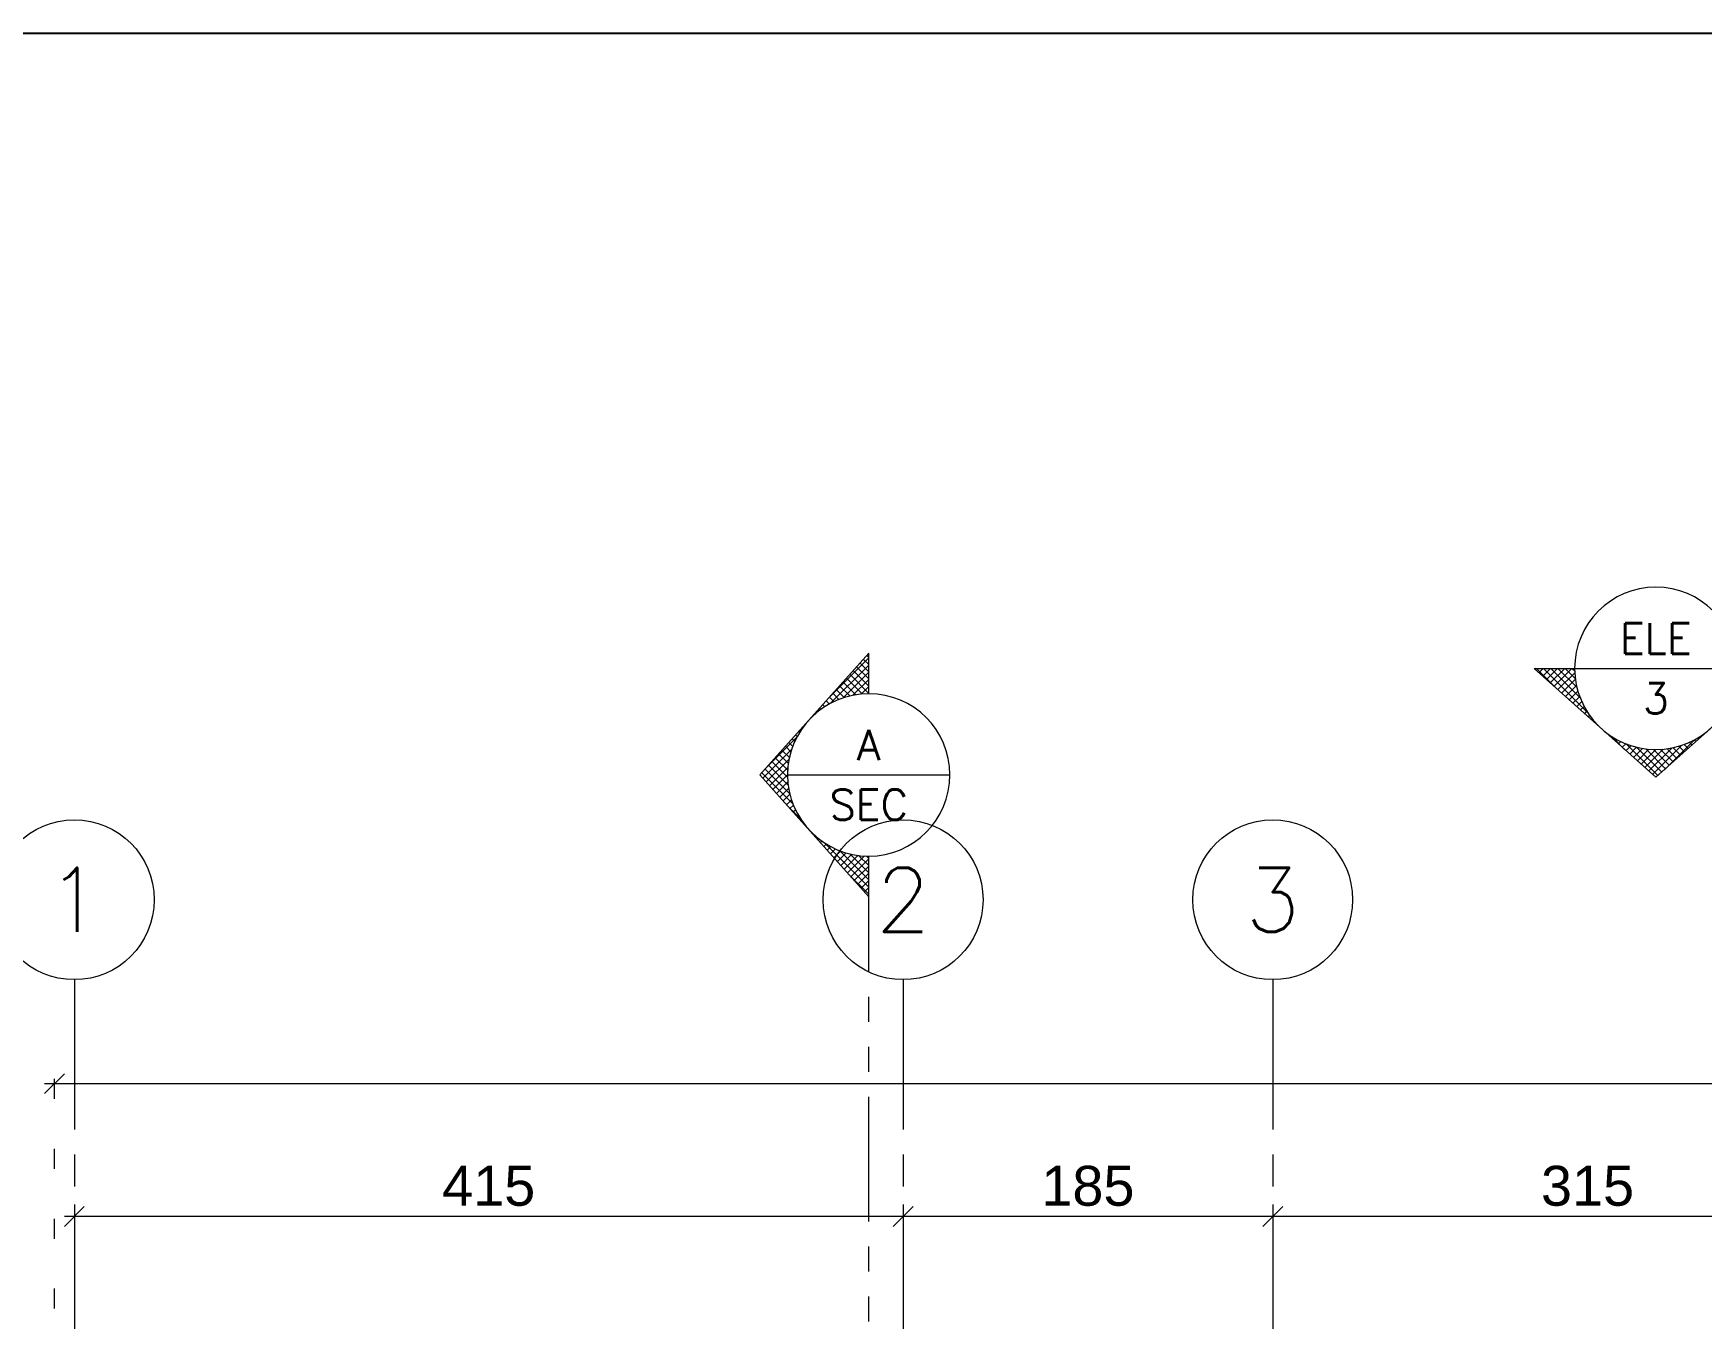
# Model space of a CAD drawing. Header units: millimetres. Extents: x -11627 to -10952, y 10244 to 10588.
# Drawn here: x -11252.57 to -11244.22, y 10472.58 to 10479.01 of the extents above; entities that cross this region are included whole.
import ezdxf
from ezdxf.enums import TextEntityAlignment as Align

# ---------------------------------------------------------------- set-up
doc = ezdxf.new("R2010")
doc.units = ezdxf.units.MM
doc.header["$PDMODE"] = 35
for name, pattern in [('DOT', [0.25, 0, -0.25]), ('GROUND FLOOR XREF - option 3$0$FATHER FR$0$CENTER2', [1.125, 0.75, -0.125, 0.125, -0.125]), ('PHANTOM2', [1.25, 0.625, -0.125, 0.125, -0.125, 0.125, -0.125])]:
    doc.linetypes.add(name, pattern=pattern)
doc.layers.get('0').update_dxf_attribs({"lineweight": 5})
doc.layers.get('DEFPOINTS').update_dxf_attribs({"lineweight": 5})
for name, color, linetype, lineweight in [('A-AXIS LINE', 8, 'GROUND FLOOR XREF - option 3$0$FATHER FR$0$CENTER2', 0), ('A-AXIS TEXT', 54, 'Continuous', 9), ('A-GEN DIMS INTERNAL', 86, 'Continuous', 5), ('BORDER A1', 7, 'Continuous', 100), ('CIRCLE', 57, 'Continuous', 5), ('DIM IN', 191, 'Continuous', 5), ('SECTION', 3, 'PHANTOM2', 5), ('Title Block', 7, 'Continuous', 0)]:
    doc.layers.add(name, color=color, linetype=linetype, lineweight=lineweight)
doc.layers.add('A-SECTION LINE', color=230, linetype='GROUND FLOOR XREF - option 3$0$FATHER FR$0$CENTER2')
doc.styles.add('Axis-Circle', font='ROMANS.shx', dxfattribs={"height": 0.4})
doc.styles.add('GROUND FLOOR XREF - option 3$0$STYLE1', font='arial.ttf', dxfattribs={"height": 0.2})
doc.styles.add('Section-Numbers', font='ROMANS.shx', dxfattribs={"height": 0.1875})
doc.dimstyles.new('DIM 100', dxfattribs={"dimtxt": 0.2, "dimasz": 0.1, "dimexe": 0.15, "dimexo": 0.2, "dimgap": 0.05, "dimtad": 1, "dimdec": 0, "dimlfac": 100, "dimzin": 1, "dimdsep": 46, "dimtxsty": 'GROUND FLOOR XREF - option 3$0$STYLE1', "dimblk": 'OBLIQUE', "dimcen": 0.02, "dimdle": 0.05, "dimclrd": 256, "dimclre": 6, "dimclrt": 3, "dimadec": 1, "dimazin": 0, "dimtfac": 0.9, "dimtdec": 0, "dimtix": 1, "dimtofl": 0, "dimtmove": 2, "dimatfit": 3, "dimldrblk": 'ARCHTICK', "dimfxl": 1, "dimtolj": 1, "dimtzin": 12, "dimlwd": -1, "dimlwe": -1, "dimarcsym": 0})

# ---------------------------------------------------------------- blocks, each defined once
blk = doc.blocks.new('ADM FRAME-A2')
at = {"layer": 'BORDER A1', "lineweight": 25}
blk.add_lwpolyline([(-58.5291, 2.4571), (-11.5572, 2.4571), (-11.5572, 40.9433), (-58.5291, 40.9433)], close=True, dxfattribs=at)
blk = doc.blocks.new('Axis-Circle')
at = {"color": 0}
blk.add_circle((0, 0), 0.4, dxfattribs=at)
at = {"color": 4, "style": 'Axis-Circle'}
blk.add_attdef('NO', text='', height=0.32, dxfattribs=at).set_placement((0, 0), align=Align.MIDDLE_CENTER)
blk = doc.blocks.new('_Oblique')
at = {"color": 0, "linetype": 'ByBlock', "lineweight": -2}
blk.add_line((-0.5, -0.5), (0.5, 0.5), dxfattribs=at)
blk = doc.blocks.new('*D681')
at = {"layer": 'A-GEN DIMS INTERNAL', "color": 6, "linetype": 'DOT', "transparency": 16777216}
for p, q in [((-11396.2867, 10472.6256), (-11396.2867, 10473.9015)), ((-11374.7867, 10472.6256), (-11374.7867, 10473.9015))]:
    blk.add_line(p, q, dxfattribs=at)
at = {"layer": 'A-GEN DIMS INTERNAL', "transparency": 16777216}
blk.add_line((-11396.3367, 10473.7515), (-11374.7367, 10473.7515), dxfattribs=at)
at = {"layer": 'DEFPOINTS', "color": 0, "transparency": 16777216}
for p in [(-11374.7867, 10473.7515), (-11396.2867, 10472.4256), (-11374.7867, 10472.4256)]:
    blk.add_point(p, dxfattribs=at)
at = {"layer": 'A-GEN DIMS INTERNAL', "transparency": 16777216, "xscale": 0.1, "yscale": 0.1, "zscale": 0.1, "rotation": 180}
blk.add_blockref('_Oblique', (-11396.2867, 10473.7515), dxfattribs=at)
at = {"layer": 'A-GEN DIMS INTERNAL', "transparency": 16777216, "xscale": 0.1, "yscale": 0.1, "zscale": 0.1}
blk.add_blockref('_Oblique', (-11374.7867, 10473.7515), dxfattribs=at)
at = {"layer": 'A-GEN DIMS INTERNAL', "color": 3, "transparency": 16777216, "insert": (-11385.5367, 10473.9036), "char_height": 0.2, "attachment_point": 5, "style": 'GROUND FLOOR XREF - option 3$0$STYLE1'}
blk.add_mtext('\\A1;2150', dxfattribs=at)
blk = doc.blocks.new('_ArchTick')
at = {"color": 0, "linetype": 'ByBlock', "const_width": 0.15}
blk.add_lwpolyline([(-0.5, -0.5), (0.5, 0.5)], dxfattribs=at)
blk = doc.blocks.new('*D686')
at = {"layer": 'A-GEN DIMS INTERNAL', "color": 6, "linetype": 'DOT', "transparency": 16777216}
for p, q in [((-11390.1885, 10473.2869), (-11390.1885, 10473.2369)), ((-11387.0367, 10473.2869), (-11387.0367, 10473.2369))]:
    blk.add_line(p, q, dxfattribs=at)
at = {"layer": 'A-GEN DIMS INTERNAL', "transparency": 16777216}
blk.add_line((-11386.9867, 10473.0869), (-11390.2385, 10473.0869), dxfattribs=at)
at = {"layer": 'DEFPOINTS', "color": 0, "transparency": 16777216}
for p in [(-11390.1885, 10473.0869), (-11390.1885, 10473.0869), (-11387.0367, 10473.0869)]:
    blk.add_point(p, dxfattribs=at)
at = {"layer": 'A-GEN DIMS INTERNAL', "transparency": 16777216, "xscale": 0.1, "yscale": 0.1, "zscale": 0.1, "rotation": 180}
blk.add_blockref('_Oblique', (-11390.1885, 10473.0869), dxfattribs=at)
at = {"layer": 'A-GEN DIMS INTERNAL', "transparency": 16777216, "xscale": 0.1, "yscale": 0.1, "zscale": 0.1}
blk.add_blockref('_Oblique', (-11387.0367, 10473.0869), dxfattribs=at)
at = {"layer": 'A-GEN DIMS INTERNAL', "color": 3, "transparency": 16777216, "insert": (-11388.6126, 10473.2391), "char_height": 0.2, "attachment_point": 5, "style": 'GROUND FLOOR XREF - option 3$0$STYLE1'}
blk.add_mtext('\\A1;315', dxfattribs=at)
blk = doc.blocks.new('*D687')
at = {"layer": 'A-GEN DIMS INTERNAL', "color": 6, "linetype": 'DOT', "transparency": 16777216}
for p, q in [((-11392.0385, 10473.2869), (-11392.0385, 10473.2369)), ((-11390.1885, 10473.2869), (-11390.1885, 10473.2369))]:
    blk.add_line(p, q, dxfattribs=at)
at = {"layer": 'A-GEN DIMS INTERNAL', "transparency": 16777216}
blk.add_line((-11390.1385, 10473.0869), (-11392.0885, 10473.0869), dxfattribs=at)
at = {"layer": 'DEFPOINTS', "color": 0, "transparency": 16777216}
for p in [(-11392.0385, 10473.0869), (-11392.0385, 10473.0869), (-11390.1885, 10473.0869)]:
    blk.add_point(p, dxfattribs=at)
at = {"layer": 'A-GEN DIMS INTERNAL', "transparency": 16777216, "xscale": 0.1, "yscale": 0.1, "zscale": 0.1, "rotation": 180}
blk.add_blockref('_Oblique', (-11392.0385, 10473.0869), dxfattribs=at)
at = {"layer": 'A-GEN DIMS INTERNAL', "transparency": 16777216, "xscale": 0.1, "yscale": 0.1, "zscale": 0.1}
blk.add_blockref('_Oblique', (-11390.1885, 10473.0869), dxfattribs=at)
at = {"layer": 'A-GEN DIMS INTERNAL', "color": 3, "transparency": 16777216, "insert": (-11391.1135, 10473.239), "char_height": 0.2, "attachment_point": 5, "style": 'GROUND FLOOR XREF - option 3$0$STYLE1'}
blk.add_mtext('\\A1;185', dxfattribs=at)
blk = doc.blocks.new('*D688')
at = {"layer": 'A-GEN DIMS INTERNAL', "color": 6, "linetype": 'DOT', "transparency": 16777216}
for p, q in [((-11396.1867, 10473.2869), (-11396.1867, 10473.2369)), ((-11392.0385, 10473.2869), (-11392.0385, 10473.2369))]:
    blk.add_line(p, q, dxfattribs=at)
at = {"layer": 'A-GEN DIMS INTERNAL', "transparency": 16777216}
blk.add_line((-11391.9885, 10473.0869), (-11396.2367, 10473.0869), dxfattribs=at)
at = {"layer": 'DEFPOINTS', "color": 0, "transparency": 16777216}
for p in [(-11396.1867, 10473.0869), (-11396.1867, 10473.0869), (-11392.0385, 10473.0869)]:
    blk.add_point(p, dxfattribs=at)
at = {"layer": 'A-GEN DIMS INTERNAL', "transparency": 16777216, "xscale": 0.1, "yscale": 0.1, "zscale": 0.1, "rotation": 180}
blk.add_blockref('_Oblique', (-11396.1867, 10473.0869), dxfattribs=at)
at = {"layer": 'A-GEN DIMS INTERNAL', "transparency": 16777216, "xscale": 0.1, "yscale": 0.1, "zscale": 0.1}
blk.add_blockref('_Oblique', (-11392.0385, 10473.0869), dxfattribs=at)
at = {"layer": 'A-GEN DIMS INTERNAL', "color": 3, "transparency": 16777216, "insert": (-11394.1126, 10473.239), "char_height": 0.2, "attachment_point": 5, "style": 'GROUND FLOOR XREF - option 3$0$STYLE1'}
blk.add_mtext('\\A1;415', dxfattribs=at)
blk = doc.blocks.new('*X11')
at = {"color": 0}
for p, q in [((3.917, 7.806), (5.463, 9.352)), ((4.431, 7.966), (5.65, 9.185)), ((6.143, 7.999), (5.012, 9.13)), ((6.624, 7.872), (5.199, 9.297)), ((7.243, 7.607), (5.782, 9.068)), ((4.413, 7.962), (4.079, 8.295)), ((4.706, 8.022), (4.266, 8.462)), ((5.02, 8.061), (4.453, 8.629)), ((5.359, 8.076), (4.639, 8.796)), ((5.729, 8.059), (4.826, 8.963)), ((4.863, 8.045), (5.837, 9.019)), ((5.246, 8.074), (6.023, 8.852)), ((5.594, 8.069), (6.21, 8.685)), ((5.916, 8.038), (6.396, 8.518)), ((6.216, 7.984), (6.583, 8.351)), ((3.179, 7.428), (3.146, 7.46)), ((3.196, 7.439), (3.825, 8.068)), ((3.399, 7.561), (3.333, 7.627)), ((3.631, 7.682), (3.519, 7.794)), ((3.877, 7.79), (3.706, 7.961)), ((4.137, 7.884), (3.893, 8.128)), ((6.497, 7.912), (6.77, 8.184)), ((6.762, 7.823), (6.956, 8.017)), ((7.013, 7.72), (7.143, 7.85)), ((7.249, 7.603), (7.33, 7.683)), ((7.474, 7.474), (7.516, 7.516)), ((2.25, 6.589), (2.213, 6.626)), ((2.414, 6.779), (2.4, 6.793)), ((2.588, 6.958), (2.586, 6.96)), ((2.774, 7.126), (2.773, 7.127)), ((2.971, 7.282), (2.96, 7.294)), ((7.686, 7.332), (7.703, 7.349)), ((7.886, 7.179), (7.889, 7.182)), ((8.076, 7.015), (8.076, 7.015)), ((8.254, 6.84), (8.263, 6.848)), ((8.421, 6.653), (8.449, 6.682)), ((-0.167, 4.076), (2, 6.242)), ((1.61, 5.461), (1.28, 5.791)), ((1.712, 5.712), (1.466, 5.958)), ((1.828, 5.95), (1.653, 6.125)), ((1.957, 6.175), (1.84, 6.292)), ((2.098, 6.388), (2.026, 6.459)), ((8.577, 6.456), (8.636, 6.515)), ((8.722, 6.247), (8.823, 6.348)), ((8.855, 6.026), (9.009, 6.181)), ((10.773, 4.076), (8.893, 5.956)), ((8.975, 5.793), (9.196, 6.014)), ((9.082, 5.547), (9.382, 5.847)), ((11.127, 4.076), (9.131, 6.072)), ((-0.52, 4.076), (0.476, 5.072)), ((0.187, 4.076), (1.633, 5.522)), ((1.227, 4.076), (0.347, 4.957)), ((1.368, 4.289), (0.533, 5.123)), ((0.541, 4.076), (1.472, 5.008)), ((1.398, 4.612), (0.72, 5.29)), ((1.451, 4.913), (0.907, 5.457)), ((1.522, 5.195), (1.093, 5.624)), ((10.42, 4.076), (9.158, 5.337)), ((9.175, 5.286), (9.569, 5.68)), ((9.252, 5.009), (9.756, 5.513)), ((9.311, 4.715), (9.942, 5.346)), ((9.349, 4.399), (10.129, 5.179)), ((9.379, 4.076), (10.316, 5.012)), ((-0.541, 4.076), (-0.586, 4.122)), ((-0.187, 4.076), (-0.4, 4.289)), ((0.167, 4.076), (-0.213, 4.456)), ((0.52, 4.076), (-0.027, 4.623)), ((0.874, 4.076), (0.16, 4.79)), ((0.894, 4.076), (1.394, 4.576)), ((1.248, 4.076), (1.364, 4.192)), ((10.066, 4.076), (9.285, 4.857)), ((9.712, 4.076), (9.345, 4.443)), ((9.733, 4.076), (10.502, 4.845)), ((10.086, 4.076), (10.689, 4.678)), ((10.44, 4.076), (10.875, 4.512)), ((10.794, 4.076), (11.062, 4.345)), ((11.147, 4.076), (11.249, 4.178))]:
    blk.add_line(p, q, dxfattribs=at)
blk = doc.blocks.new('Section-Up')
at = {"color": 0}
for p, q in [((-0.6, 0), (0, 0.5367)), ((0.6, 0), (0, 0.5367)), ((-0.6, 0), (0.6, 0))]:
    blk.add_line(p, q, dxfattribs=at)
blk.add_circle((0, 0), 0.4, dxfattribs=at)
at = {"color": 0, "xscale": 0.1, "yscale": 0.1, "zscale": 0.1}
blk.add_blockref('*X11', (-0.5362, -0.4076), dxfattribs=at)
at = {"color": 0, "style": 'Section-Numbers'}
for tag, p in [('00', (0, 0.1472)), ('0000', (0, -0.1472))]:
    blk.add_attdef(tag, text='', height=0.15, dxfattribs=at).set_placement(p, align=Align.MIDDLE_CENTER)
blk = doc.blocks.new('*X12')
at = {"color": 0}
for p, q in [((3.917, 7.806), (5.463, 9.352)), ((4.431, 7.966), (5.65, 9.185)), ((6.143, 7.999), (5.012, 9.13)), ((6.624, 7.872), (5.199, 9.297)), ((7.243, 7.607), (5.782, 9.068)), ((4.413, 7.962), (4.079, 8.295)), ((4.706, 8.022), (4.266, 8.462)), ((5.02, 8.061), (4.453, 8.629)), ((5.359, 8.076), (4.639, 8.796)), ((5.729, 8.059), (4.826, 8.963)), ((4.863, 8.045), (5.837, 9.019)), ((5.246, 8.074), (6.023, 8.852)), ((5.594, 8.069), (6.21, 8.685)), ((5.916, 8.038), (6.396, 8.518)), ((6.216, 7.984), (6.583, 8.351)), ((3.179, 7.428), (3.146, 7.46)), ((3.196, 7.439), (3.825, 8.068)), ((3.399, 7.561), (3.333, 7.627)), ((3.631, 7.682), (3.519, 7.794)), ((3.877, 7.79), (3.706, 7.961)), ((4.137, 7.884), (3.893, 8.128)), ((6.497, 7.912), (6.77, 8.184)), ((6.762, 7.823), (6.956, 8.017)), ((7.013, 7.72), (7.143, 7.85)), ((7.249, 7.603), (7.33, 7.683)), ((7.474, 7.474), (7.516, 7.516)), ((2.25, 6.589), (2.213, 6.626)), ((2.414, 6.779), (2.4, 6.793)), ((2.588, 6.958), (2.586, 6.96)), ((2.774, 7.126), (2.773, 7.127)), ((2.971, 7.282), (2.96, 7.294)), ((7.686, 7.332), (7.703, 7.349)), ((7.886, 7.179), (7.889, 7.182)), ((8.076, 7.015), (8.076, 7.015)), ((8.254, 6.84), (8.263, 6.848)), ((8.421, 6.653), (8.449, 6.682)), ((-0.167, 4.076), (2, 6.242)), ((1.61, 5.461), (1.28, 5.791)), ((1.712, 5.712), (1.466, 5.958)), ((1.828, 5.95), (1.653, 6.125)), ((1.957, 6.175), (1.84, 6.292)), ((2.098, 6.388), (2.026, 6.459)), ((8.577, 6.456), (8.636, 6.515)), ((8.722, 6.247), (8.823, 6.348)), ((8.855, 6.026), (9.009, 6.181)), ((10.773, 4.076), (8.893, 5.956)), ((8.975, 5.793), (9.196, 6.014)), ((9.082, 5.547), (9.382, 5.847)), ((11.127, 4.076), (9.131, 6.072)), ((-0.52, 4.076), (0.476, 5.072)), ((0.187, 4.076), (1.633, 5.522)), ((1.227, 4.076), (0.347, 4.957)), ((1.368, 4.289), (0.533, 5.123)), ((0.541, 4.076), (1.472, 5.008)), ((1.398, 4.612), (0.72, 5.29)), ((1.451, 4.913), (0.907, 5.457)), ((1.522, 5.195), (1.093, 5.624)), ((10.42, 4.076), (9.158, 5.337)), ((9.175, 5.286), (9.569, 5.68)), ((9.252, 5.009), (9.756, 5.513)), ((9.311, 4.715), (9.942, 5.346)), ((9.349, 4.399), (10.129, 5.179)), ((9.379, 4.076), (10.316, 5.012)), ((-0.541, 4.076), (-0.586, 4.122)), ((-0.187, 4.076), (-0.4, 4.289)), ((0.167, 4.076), (-0.213, 4.456)), ((0.52, 4.076), (-0.027, 4.623)), ((0.874, 4.076), (0.16, 4.79)), ((0.894, 4.076), (1.394, 4.576)), ((1.248, 4.076), (1.364, 4.192)), ((10.066, 4.076), (9.285, 4.857)), ((9.712, 4.076), (9.345, 4.443)), ((9.733, 4.076), (10.502, 4.845)), ((10.086, 4.076), (10.689, 4.678)), ((10.44, 4.076), (10.875, 4.512)), ((10.794, 4.076), (11.062, 4.345)), ((11.147, 4.076), (11.249, 4.178))]:
    blk.add_line(p, q, dxfattribs=at)
blk = doc.blocks.new('Section-Right')
at = {"color": 0}
for p, q in [((0, 0.4), (0, 0.6)), ((0, 0.6), (0.5367, 0)), ((0.4, 0), (-0.4, 0)), ((0, -0.6), (0.5367, 0)), ((0, -0.6), (0, -0.4))]:
    blk.add_line(p, q, dxfattribs=at)
blk.add_circle((0, 0), 0.4, dxfattribs=at)
at = {"color": 0, "xscale": -0.0999999999999979, "yscale": 0.0999999999999979, "zscale": 0.0999999999999979, "rotation": 270}
blk.add_blockref('*X12', (-0.4076, -0.5362), dxfattribs=at)
at = {"color": 0, "style": 'Section-Numbers'}
for tag, p in [('00', (0, 0.1472)), ('0000', (0, -0.1472))]:
    blk.add_attdef(tag, text='', height=0.15, dxfattribs=at).set_placement(p, align=Align.MIDDLE_CENTER)
blk = doc.blocks.new('1220')
at = {"layer": 'SECTION'}
blk.add_line((-11265.1899, 10179.0612), (-11265.1899, 10204.6405), dxfattribs=at)
at = {"layer": 'CIRCLE'}
ref = blk.add_blockref('Section-Up', (-11261.2504, 10205.58), dxfattribs=dict(at, xscale=-1.016, yscale=1.016, zscale=1.016, rotation=180))
ref.add_attrib('00', '3', dxfattribs={"layer": '0', "color": 0, "height": 0.1524, "style": 'Section-Numbers'}).set_placement((-11261.2504, 10205.4305), align=Align.MIDDLE_CENTER)
ref.add_attrib('0000', 'ELE', dxfattribs={"layer": '0', "color": 0, "height": 0.1524, "style": 'Section-Numbers'}).set_placement((-11261.2504, 10205.7296), align=Align.MIDDLE_CENTER)
ref = blk.add_blockref('Section-Right', (-11265.1899, 10205.0469), dxfattribs=dict(at, xscale=-1.016, yscale=1.016, zscale=1.016))
ref.add_attrib('00', 'A', dxfattribs={"layer": '0', "color": 0, "height": 0.1524, "style": 'Section-Numbers'}).set_placement((-11265.1899, 10205.1965), align=Align.MIDDLE_CENTER)
ref.add_attrib('0000', 'SEC', dxfattribs={"layer": '0', "color": 0, "height": 0.1524, "style": 'Section-Numbers'}).set_placement((-11265.1899, 10204.8974), align=Align.MIDDLE_CENTER)
blk = doc.blocks.new('TGTGTGTGTGTGTG')
at = {"layer": 'A-AXIS LINE'}
for p, q in [((-11396.1867, 10474.272), (-11396.1867, 10449.6118)), ((-11392.0385, 10474.272), (-11392.0385, 10449.6118)), ((-11390.1885, 10474.272), (-11390.1885, 10449.6118))]:
    blk.add_line(p, q, dxfattribs=at)
at = {"layer": 'A-AXIS TEXT'}
ref = blk.add_blockref('Axis-Circle', (-11396.1867, 10474.672), dxfattribs=at)
ref.add_attrib('NO', '1', dxfattribs={"layer": '0', "color": 30, "height": 0.32, "style": 'Axis-Circle'}).set_placement((-11396.1867, 10474.672), align=Align.MIDDLE_CENTER)
ref = blk.add_blockref('Axis-Circle', (-11392.0385, 10474.672), dxfattribs=at)
ref.add_attrib('NO', '2', dxfattribs={"layer": '0', "color": 30, "height": 0.32, "style": 'Axis-Circle'}).set_placement((-11392.0385, 10474.672), align=Align.MIDDLE_CENTER)
ref = blk.add_blockref('Axis-Circle', (-11390.1885, 10474.672), dxfattribs=at)
ref.add_attrib('NO', '3', dxfattribs={"layer": '0', "color": 30, "height": 0.32, "style": 'Axis-Circle'}).set_placement((-11390.1885, 10474.672), align=Align.MIDDLE_CENTER)
at = {"layer": 'A-GEN DIMS INTERNAL'}
for base, p1, p2, picture, middle in [((-11374.7867, 10473.7515), (-11396.2867, 10472.4256), (-11374.7867, 10472.4256), '*D681', (-11385.5367, 10473.9036)), ((-11396.1867, 10473.0869), (-11392.0385, 10473.0869), (-11396.1867, 10473.0869), '*D688', (-11394.1126, 10473.239)), ((-11392.0385, 10473.0869), (-11390.1885, 10473.0869), (-11392.0385, 10473.0869), '*D687', (-11391.1135, 10473.239)), ((-11390.1885, 10473.0869), (-11387.0367, 10473.0869), (-11390.1885, 10473.0869), '*D686', (-11388.6126, 10473.2391))]:
    dim = blk.add_linear_dim(base=base, p1=p1, p2=p2, dimstyle='DIM 100', dxfattribs=at)
    dim.commit()
    dim.dimension.update_dxf_attribs({"geometry": picture, "text_midpoint": middle})

msp = doc.modelspace()

# ---------------------------------------------------------------- block references
at = {"layer": 'A-SECTION LINE'}
msp.add_blockref('1220', (16.7982, 270.2499), dxfattribs=at)
at = {"layer": 'DIM IN'}
msp.add_blockref('TGTGTGTGTGTGTG', (143.8186, 0), dxfattribs=at)
at = {"layer": 'Title Block'}
msp.add_blockref('ADM FRAME-A2', (-11205.306, 10438.0646), dxfattribs=at)

doc.saveas('drawing.dxf')
